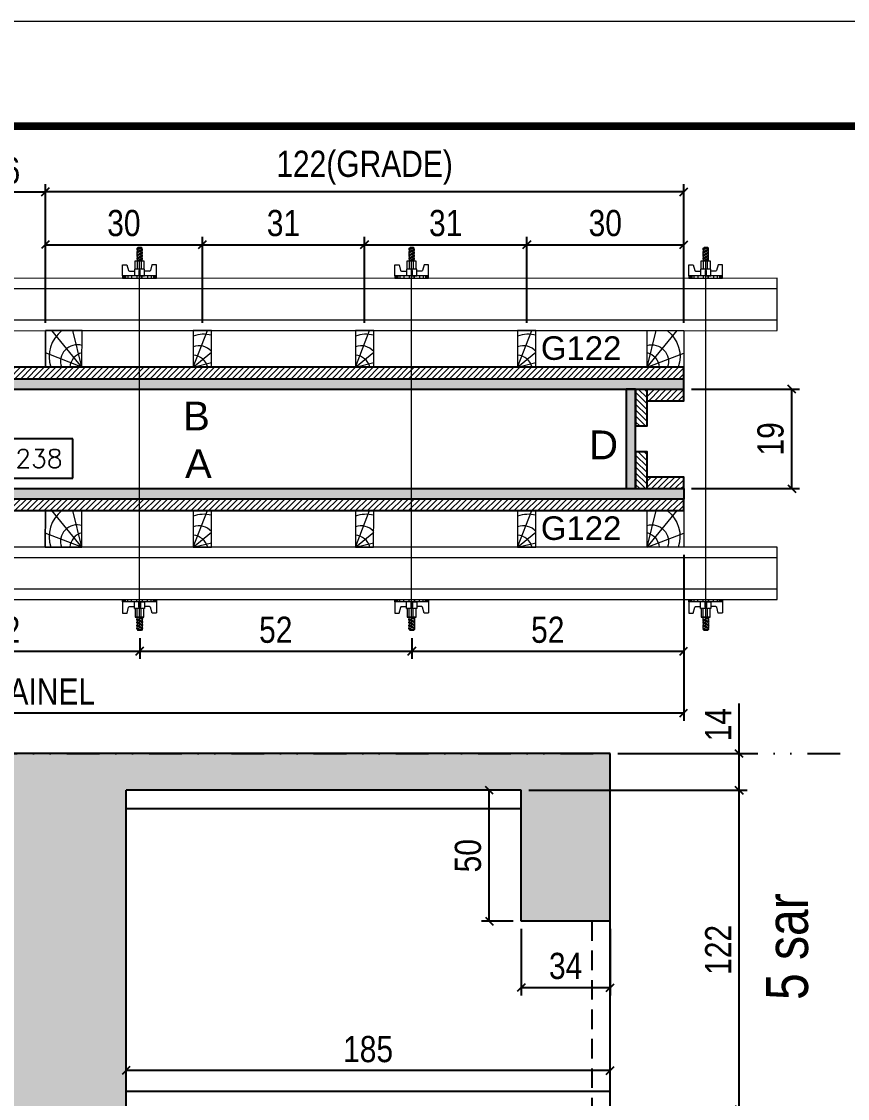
# Model space of a CAD drawing. Extents: x 14400 to 27878, y -21631 to 6985.
# Drawn here: x 18252.2 to 18567.9, y 4276.1 to 4687.6 of the extents above; entities that cross this region are included whole.
import ezdxf
from ezdxf.enums import TextEntityAlignment as Align

# ---------------------------------------------------------------- set-up
doc = ezdxf.new("R2010")
doc.units = 0
for name, pattern in [('DASHED', [0.75, 0.5, -0.25]), ('DIVIDE2', [0.625, 0.25, -0.125, 0, -0.125, 0, -0.125]), ('HIDDEN', [0.375, 0.25, -0.125])]:
    doc.linetypes.add(name, pattern=pattern)
for name, color, linetype in [('CHAPA', 1, 'Continuous'), ('COTA', 241, 'Continuous'), ('NOMENCLATURA', 7, 'Continuous'), ('Nível', 160, 'Continuous'), ('Painéis', 200, 'Continuous'), ('SARR_2.2x7', 40, 'Continuous'), ('SARRAFO', 251, 'Continuous'), ('Sarrafo de Pressão', 42, 'HIDDEN'), ('TEXTO_GERAL', 7, 'Continuous')]:
    doc.layers.add(name, color=color, linetype=linetype)
for name, color, linetype, lineweight in [('Folhas', 255, 'Continuous', 9), ('Hachura', 251, 'Continuous', 9), ('Madeira', 126, 'Continuous', 18), ('Perfil Metálico', 224, 'Continuous', 18), ('SARRAFO DE PRESSAO', 251, 'DASHED', 9)]:
    doc.layers.add(name, color=color, linetype=linetype, lineweight=lineweight)
doc.styles.add('ARIAL', font='arial.ttf')
doc.styles.add('ARIAL_NARROW', font='ARIALN.TTF', dxfattribs={"height": 0.2})
doc.styles.add('COTA TECNICA', font='techl___.ttf', dxfattribs={"height": 10})
doc.styles.add('COTA TECNICA 2X', font='techl___.ttf', dxfattribs={"height": 10})
doc.styles.add('ROMANS', font='romans.shx')
doc.styles.add('SANSSERIF', font='sas_____.pfb')
doc.dimstyles.new('PAINEL', dxfattribs={"dimtxt": 10, "dimasz": 3, "dimexe": 3, "dimexo": 3, "dimgap": 3, "dimtad": 1, "dimdec": 1, "dimzin": 12, "dimdsep": 46, "dimtxsty": 'COTA TECNICA', "dimblk1": 'OBLIQUE', "dimblk2": 'OBLIQUE', "dimsah": 1, "dimcen": 0.9, "dimclrd": 4, "dimclre": 4, "dimclrt": 240, "dimadec": 1, "dimazin": 3, "dimtfac": 1, "dimtdec": 1, "dimtmove": 0, "dimatfit": 3, "dimfxl": 1, "dimtolj": 1, "dimtzin": 12, "dimarcsym": 0})
doc.dimstyles.new('SECAO PILAR', dxfattribs={"dimtxt": 10, "dimasz": 3, "dimexe": 3, "dimexo": 3, "dimgap": 3, "dimtad": 1, "dimdec": 1, "dimlfac": 0.5, "dimzin": 12, "dimdsep": 46, "dimtxsty": 'COTA TECNICA 2X', "dimblk1": 'OBLIQUE', "dimblk2": 'OBLIQUE', "dimsah": 1, "dimcen": 0.9, "dimclrd": 256, "dimclre": 256, "dimclrt": 256, "dimadec": 1, "dimazin": 3, "dimtfac": 1, "dimtdec": 1, "dimtmove": 0, "dimatfit": 3, "dimfxl": 1, "dimtolj": 1, "dimtzin": 12, "dimarcsym": 0})
doc.dimstyles.new('SECÇÃO 2', dxfattribs={"dimtxt": 7, "dimasz": 6, "dimexe": 0.18, "dimexo": 2, "dimgap": -4, "dimtad": 3, "dimdec": 1, "dimlfac": 0.5, "dimzin": 12, "dimdsep": 46, "dimtxsty": 'ROMANS', "dimblk": 'ARCHTICK', "dimcen": 0.09, "dimse1": 1, "dimse2": 1, "dimsd1": 1, "dimsd2": 1, "dimclrd": 180, "dimclre": 5, "dimclrt": 1, "dimadec": 0, "dimazin": 3, "dimtfac": 1, "dimtdec": 1, "dimtofl": 0, "dimtmove": 0, "dimatfit": 3, "dimldrblk": 'ARCHTICK', "dimfxl": 1, "dimtolj": 1, "dimtzin": 0, "dimarcsym": 0})

# ---------------------------------------------------------------- blocks, each defined once
blk = doc.blocks.new('9999999999')
at = {"layer": 'Folhas'}
blk.add_lwpolyline([(98138.98, 34190.21), (99623.98, 34190.21), (99623.98, 35240.21), (98138.98, 35240.21)], close=True, dxfattribs=at)
at = {"layer": 'Folhas', "color": 30, "const_width": 3}
blk.add_lwpolyline([(98213.98, 34230.21), (99583.98, 34230.21), (99583.98, 35200.21), (98213.98, 35200.21)], close=True, dxfattribs=at)
blk = doc.blocks.new('*D744')
at = {"layer": 'COTA', "color": 180, "lineweight": -2, "transparency": 16777216}
for p, q in [((18271.88, 4528.11), (18245.88, 4528.11)), ((18245.88, 4528.11), (18245.88, 4513.11)), ((18271.88, 4513.11), (18271.88, 4528.11)), ((18245.88, 4513.11), (18271.88, 4513.11))]:
    blk.add_line(p, q, dxfattribs=at)
at = {"layer": 'Defpoints', "color": 0, "transparency": 16777216}
for p in [(18007.32, 4509.11), (18483.32, 4509.11), (18483.32, 4509.11)]:
    blk.add_point(p, dxfattribs=at)
at = {"layer": 'COTA', "color": 1, "transparency": 16777216, "insert": (18258.88, 4520.61), "char_height": 7, "attachment_point": 5, "style": 'ROMANS'}
blk.add_mtext('\\A1;238', dxfattribs=at)
blk = doc.blocks.new('_ArchTick')
at = {"color": 0, "linetype": 'ByBlock', "const_width": 0.15}
blk.add_lwpolyline([(-0.5, -0.5), (0.5, 0.5)], dxfattribs=at)
blk = doc.blocks.new('_Oblique')
at = {"color": 0, "linetype": 'ByBlock', "lineweight": -2}
blk.add_line((-0.5, -0.5), (0.5, 0.5), dxfattribs=at)
blk = doc.blocks.new('*D745')
at = {"layer": 'COTA', "lineweight": -2, "transparency": 16777216}
for p, q in [((17985.32, 4483.72), (17985.32, 4420.41)), ((18505.32, 4483.76), (18505.32, 4420.41)), ((17985.32, 4423.41), (18505.32, 4423.41))]:
    blk.add_line(p, q, dxfattribs=at)
at = {"layer": 'Defpoints', "color": 0, "transparency": 16777216}
for p in [(17985.32, 4486.72), (18505.32, 4486.76), (18505.32, 4423.41)]:
    blk.add_point(p, dxfattribs=at)
at = {"layer": 'COTA', "lineweight": -2, "transparency": 16777216, "xscale": 3, "yscale": 3, "zscale": 3, "rotation": 180}
blk.add_blockref('_Oblique', (17985.32, 4423.41), dxfattribs=at)
at = {"layer": 'COTA', "lineweight": -2, "transparency": 16777216, "xscale": 3, "yscale": 3, "zscale": 3}
blk.add_blockref('_Oblique', (18505.32, 4423.41), dxfattribs=at)
at = {"layer": 'COTA', "transparency": 16777216, "insert": (18245.32, 4431.52), "char_height": 10, "attachment_point": 5, "style": 'COTA TECNICA 2X'}
blk.add_mtext('\\A1;260 - PAINEL', dxfattribs=at)
blk = doc.blocks.new('C')
at = {"layer": 'Hachura', "color": 0}
for p, q in [((0, 3.22), (0, -3.22)), ((0.45, 3.22), (0, 3.22)), ((0.46, 3.16), (0, 3.16)), ((0.46, 3.05), (0, 3.05)), ((0.46, 2.88), (0, 2.88)), ((0, 2.75), (0, -1.16)), ((0.46, 2.65), (0, 2.65)), ((0.46, 2.23), (0, 2.23)), ((0.45, -3.23), (0.45, 3.22)), ((0.45, 3.22), (2.58, 3.22)), ((2.58, 2.39), (1.47, 2.09)), ((2.58, 3.22), (2.58, 2.39)), ((0.46, 1.51), (0, 1.51)), ((0.39, 0.49), (0.17, 0.49)), ((1.74, 0.97), (0.45, 0.97)), ((1.45, 0.1), (0.45, 0.1)), ((1.35, 1.94), (1.35, 0.96)), ((1.74, -0.97), (1.74, 0.97)), ((1.74, 0.97), (1.74, 0.84)), ((1.74, 0.97), (1.74, 0.84)), ((1.74, 0.84), (3.35, 0.84)), ((3.35, 0.45), (1.74, 0.45)), ((3.32, 0.84), (3.32, -0.84)), ((3.35, 0.84), (3.35, -0.84)), ((3.68, 0.45), (3.35, 0.45)), ((3.84, -0.52), (3.35, 0.45)), ((3.35, 0.06), (3.67, -0.57)), ((3.68, 0.45), (4.16, -0.52)), ((3.72, 0.5), (4.25, -0.57)), ((4.37, -0.55), (3.83, 0.53)), ((4.15, 0.45), (3.93, 0.45)), ((4.42, -0.52), (3.93, 0.45)), ((4.15, 0.45), (4.26, 0.45)), ((4.26, 0.45), (4.74, -0.52)), ((4.3, 0.5), (4.83, -0.57)), ((4.95, -0.55), (4.41, 0.53)), ((4.51, 0.45), (4.84, 0.45)), ((5, -0.52), (4.51, 0.45)), ((4.84, 0.45), (5.32, -0.52)), ((4.88, 0.5), (5.41, -0.57)), ((5.53, -0.55), (4.99, 0.53)), ((5.58, -0.52), (5.09, 0.45)), ((5.42, 0.45), (5.09, 0.45)), ((5.58, -0.52), (5.09, 0.45)), ((5.42, 0.45), (5.74, -0.19)), ((5.46, 0.5), (5.74, -0.07)), ((5.74, 0.19), (5.57, 0.53)), ((5.74, 0.32), (5.68, 0.45)), ((5.68, 0.45), (5.74, 0.45)), ((5.74, 0.45), (5.9, 0.29)), ((5.74, 0.45), (5.74, -0.52)), ((5.9, -0.36), (5.9, 0.29)), ((0.45, 0), (0, 0)), ((0.46, -1.52), (0, -1.52)), ((0.08, -0.48), (0.29, -0.48)), ((0.29, -0.48), (0.4, -0.48)), ((0.45, 0), (0.45, -0.97)), ((0.45, -0.16), (1.45, -0.16)), ((0.45, -0.65), (0.45, -0.32)), ((0.45, -3.23), (0.45, -0.65)), ((0.45, -0.97), (1.74, -0.97)), ((1.35, -1.94), (1.35, -0.97)), ((3.35, -0.32), (1.74, -0.32)), ((3.35, -0.84), (1.74, -0.84)), ((3.35, -0.07), (3.58, -0.52)), ((3.35, -0.52), (3.58, -0.52)), ((3.84, -0.52), (4.16, -0.52)), ((4.42, -0.52), (4.74, -0.52)), ((4.63, -0.52), (4.74, -0.52)), ((5, -0.52), (5.32, -0.52)), ((5.58, -0.52), (5.74, -0.52)), ((5.74, -0.52), (5.9, -0.36)), ((5.74, -0.52), (5.74, -0.52)), ((0.46, -2.23), (0, -2.23)), ((0.46, -2.65), (0, -2.65)), ((0.46, -2.88), (0, -2.88)), ((0.46, -3.05), (0, -3.05)), ((0.46, -3.16), (0, -3.16)), ((0, -3.22), (2.57, -3.22)), ((2.58, -2.39), (1.47, -2.1)), ((2.58, -3.23), (2.58, -2.39))]:
    blk.add_line(p, q, dxfattribs=at)
for centre, radius, start, end in [((1.52, 1.94), 0.161, 104.7436, 180), ((1.44, -0.03), 0.129, 272.695, 87.305), ((3.81, 0.39), 0.143, 25.5688, 154.4312), ((4.39, 0.39), 0.143, 25.5688, 154.4312), ((4.97, 0.39), 0.143, 25.5688, 154.4312), ((5.55, 0.39), 0.143, 25.5688, 154.4312), ((0.17, -0.37), 0.174, 221.744, 317.8592), ((1.52, -1.94), 0.161, 180, 255.2564), ((3.71, -0.4), 0.174, 222.1408, 318.256), ((4.29, -0.4), 0.174, 222.1408, 318.256), ((4.87, -0.4), 0.174, 222.1408, 318.256), ((5.45, -0.4), 0.174, 222.1408, 318.256), ((5.61, -0.4), 0.174, 317.8592, 318.256)]:
    blk.add_arc(centre, radius, start, end, dxfattribs=at)
blk = doc.blocks.new('*D758')
at = {"layer": 'COTA', "lineweight": -2, "transparency": 16777216}
for p, q in [((18297.39, 4451.94), (18297.39, 4444.02)), ((18401.39, 4451.94), (18401.39, 4444.02)), ((18297.39, 4447.02), (18401.39, 4447.02))]:
    blk.add_line(p, q, dxfattribs=at)
at = {"layer": 'Defpoints', "color": 0, "transparency": 16777216}
for p in [(18297.39, 4454.94), (18401.39, 4454.94), (18401.39, 4447.02)]:
    blk.add_point(p, dxfattribs=at)
at = {"layer": 'COTA', "lineweight": -2, "transparency": 16777216, "xscale": 3, "yscale": 3, "zscale": 3, "rotation": 180}
blk.add_blockref('_Oblique', (18297.39, 4447.02), dxfattribs=at)
at = {"layer": 'COTA', "lineweight": -2, "transparency": 16777216, "xscale": 3, "yscale": 3, "zscale": 3}
blk.add_blockref('_Oblique', (18401.39, 4447.02), dxfattribs=at)
at = {"layer": 'COTA', "transparency": 16777216, "insert": (18349.39, 4455.13), "char_height": 10, "attachment_point": 5, "style": 'COTA TECNICA 2X'}
blk.add_mtext('\\A1;52', dxfattribs=at)
blk = doc.blocks.new('*D747')
at = {"layer": 'COTA', "lineweight": -2, "transparency": 16777216}
for p, q in [((18508.32, 4547.11), (18549.62, 4547.11)), ((18546.62, 4509.11), (18546.62, 4547.11)), ((18508.32, 4509.11), (18549.62, 4509.11))]:
    blk.add_line(p, q, dxfattribs=at)
at = {"layer": 'Defpoints', "color": 0, "transparency": 16777216}
for p in [(18505.32, 4547.11), (18546.62, 4547.11), (18505.32, 4509.11)]:
    blk.add_point(p, dxfattribs=at)
at = {"layer": 'COTA', "lineweight": -2, "transparency": 16777216, "xscale": 3, "yscale": 3, "zscale": 3}
for p, rotation in [((18546.62, 4547.11), 90), ((18546.62, 4509.11), 270)]:
    blk.add_blockref('_Oblique', p, dxfattribs=dict(at, rotation=rotation))
at = {"layer": 'COTA', "transparency": 16777216, "insert": (18538.53, 4528.11), "char_height": 10, "attachment_point": 5, "rotation": 90, "style": 'COTA TECNICA 2X'}
blk.add_mtext('\\A1;19', dxfattribs=at)
blk = doc.blocks.new('PONTALETE')
at = {"layer": 'Madeira'}
for q in [(2.71, 7), (7, 5.76), (7, 1.74)]:
    blk.add_line((0, 0), q, dxfattribs=at)
blk.add_lwpolyline([(0, 0), (7, 0), (7, 7), (0, 7)], close=True, dxfattribs=at)
for centre, radius, start, end in [((2.04, 0.06), 6.23, 37.2818, 109.0913), ((1.09, 0.9), 3.19, 343.603, 109.9847), ((-0.21, -0.78), 3.09, 14.6322, 86.0383)]:
    blk.add_arc(centre, radius, start, end, dxfattribs=at)
blk = doc.blocks.new('MEIO PONTALETE')
at = {"layer": 'Madeira'}
for q in [(2.71, 7), (3.5, 2.88), (3.5, 0.87)]:
    blk.add_line((0, 0), q, dxfattribs=at)
blk.add_lwpolyline([(0, 0), (3.5, 0), (3.5, 7), (0, 7)], close=True, dxfattribs=at)
for centre, radius, start, end in [((2.04, 0.06), 6.23, 76.4499, 109.0913), ((1.09, 0.9), 3.19, 40.9063, 109.9847), ((-0.21, -0.78), 3.09, 14.6322, 86.0383)]:
    blk.add_arc(centre, radius, start, end, dxfattribs=at)
blk = doc.blocks.new('*D739')
at = {"layer": 'COTA', "lineweight": -2, "transparency": 16777216}
for p, q in [((18261.34, 4572.52), (18261.34, 4605.31)), ((18321.34, 4572.51), (18321.34, 4605.31)), ((18261.34, 4602.31), (18321.34, 4602.31))]:
    blk.add_line(p, q, dxfattribs=at)
at = {"layer": 'Defpoints', "color": 0, "transparency": 16777216}
for p in [(18321.34, 4602.31), (18261.34, 4569.52), (18321.34, 4569.51)]:
    blk.add_point(p, dxfattribs=at)
at = {"layer": 'COTA', "lineweight": -2, "transparency": 16777216, "xscale": 3, "yscale": 3, "zscale": 3, "rotation": 180}
blk.add_blockref('_Oblique', (18261.34, 4602.31), dxfattribs=at)
at = {"layer": 'COTA', "lineweight": -2, "transparency": 16777216, "xscale": 3, "yscale": 3, "zscale": 3}
blk.add_blockref('_Oblique', (18321.34, 4602.31), dxfattribs=at)
at = {"layer": 'COTA', "transparency": 16777216, "insert": (18291.34, 4610.52), "char_height": 10, "attachment_point": 5, "style": 'COTA TECNICA 2X'}
blk.add_mtext('\\A1;30', dxfattribs=at)
blk = doc.blocks.new('*D740')
at = {"layer": 'COTA', "lineweight": -2, "transparency": 16777216}
for p, q in [((18261.34, 4572.52), (18261.34, 4625.5)), ((18505.34, 4572.49), (18505.34, 4625.5)), ((18505.34, 4622.5), (18261.34, 4622.5))]:
    blk.add_line(p, q, dxfattribs=at)
at = {"layer": 'Defpoints', "color": 0, "transparency": 16777216}
for p in [(18261.34, 4622.5), (18261.34, 4569.52), (18505.34, 4569.49)]:
    blk.add_point(p, dxfattribs=at)
at = {"layer": 'COTA', "lineweight": -2, "transparency": 16777216, "xscale": 3, "yscale": 3, "zscale": 3, "rotation": 180}
blk.add_blockref('_Oblique', (18261.34, 4622.5), dxfattribs=at)
at = {"layer": 'COTA', "lineweight": -2, "transparency": 16777216, "xscale": 3, "yscale": 3, "zscale": 3}
blk.add_blockref('_Oblique', (18505.34, 4622.5), dxfattribs=at)
at = {"layer": 'COTA', "transparency": 16777216, "insert": (18383.34, 4631.72), "char_height": 10, "attachment_point": 5, "style": 'COTA TECNICA 2X'}
blk.add_mtext('\\A1;122(GRADE)', dxfattribs=at)
blk = doc.blocks.new('*D749')
at = {"layer": 'COTA', "lineweight": -2, "transparency": 16777216}
for p, q in [((18321.34, 4572.51), (18321.34, 4605.31)), ((18383.34, 4572.51), (18383.34, 4605.31)), ((18321.34, 4602.31), (18383.34, 4602.31))]:
    blk.add_line(p, q, dxfattribs=at)
at = {"layer": 'Defpoints', "color": 0, "transparency": 16777216}
for p in [(18383.34, 4602.31), (18321.34, 4569.51), (18383.34, 4569.51)]:
    blk.add_point(p, dxfattribs=at)
at = {"layer": 'COTA', "lineweight": -2, "transparency": 16777216, "xscale": 3, "yscale": 3, "zscale": 3, "rotation": 180}
blk.add_blockref('_Oblique', (18321.34, 4602.31), dxfattribs=at)
at = {"layer": 'COTA', "lineweight": -2, "transparency": 16777216, "xscale": 3, "yscale": 3, "zscale": 3}
blk.add_blockref('_Oblique', (18383.34, 4602.31), dxfattribs=at)
at = {"layer": 'COTA', "transparency": 16777216, "insert": (18352.34, 4610.52), "char_height": 10, "attachment_point": 5, "style": 'COTA TECNICA 2X'}
blk.add_mtext('\\A1;31', dxfattribs=at)
blk = doc.blocks.new('*D750')
at = {"layer": 'COTA', "lineweight": -2, "transparency": 16777216}
for p, q in [((18383.34, 4572.51), (18383.34, 4605.31)), ((18445.34, 4572.51), (18445.34, 4605.31)), ((18383.34, 4602.31), (18445.34, 4602.31))]:
    blk.add_line(p, q, dxfattribs=at)
at = {"layer": 'Defpoints', "color": 0, "transparency": 16777216}
for p in [(18445.34, 4602.31), (18383.34, 4569.51), (18445.34, 4569.51)]:
    blk.add_point(p, dxfattribs=at)
at = {"layer": 'COTA', "lineweight": -2, "transparency": 16777216, "xscale": 3, "yscale": 3, "zscale": 3, "rotation": 180}
blk.add_blockref('_Oblique', (18383.34, 4602.31), dxfattribs=at)
at = {"layer": 'COTA', "lineweight": -2, "transparency": 16777216, "xscale": 3, "yscale": 3, "zscale": 3}
blk.add_blockref('_Oblique', (18445.34, 4602.31), dxfattribs=at)
at = {"layer": 'COTA', "transparency": 16777216, "insert": (18414.34, 4610.52), "char_height": 10, "attachment_point": 5, "style": 'COTA TECNICA 2X'}
blk.add_mtext('\\A1;31', dxfattribs=at)
blk = doc.blocks.new('*D751')
at = {"layer": 'COTA', "lineweight": -2, "transparency": 16777216}
for p, q in [((18445.34, 4572.51), (18445.34, 4605.31)), ((18505.34, 4572.51), (18505.34, 4605.31)), ((18445.34, 4602.31), (18505.34, 4602.31))]:
    blk.add_line(p, q, dxfattribs=at)
at = {"layer": 'Defpoints', "color": 0, "transparency": 16777216}
for p in [(18505.34, 4602.31), (18445.34, 4569.51), (18505.34, 4569.51)]:
    blk.add_point(p, dxfattribs=at)
at = {"layer": 'COTA', "lineweight": -2, "transparency": 16777216, "xscale": 3, "yscale": 3, "zscale": 3, "rotation": 180}
blk.add_blockref('_Oblique', (18445.34, 4602.31), dxfattribs=at)
at = {"layer": 'COTA', "lineweight": -2, "transparency": 16777216, "xscale": 3, "yscale": 3, "zscale": 3}
blk.add_blockref('_Oblique', (18505.34, 4602.31), dxfattribs=at)
at = {"layer": 'COTA', "transparency": 16777216, "insert": (18475.34, 4610.52), "char_height": 10, "attachment_point": 5, "style": 'COTA TECNICA 2X'}
blk.add_mtext('\\A1;30', dxfattribs=at)
blk = doc.blocks.new('*D755')
at = {"layer": 'COTA', "lineweight": -2, "transparency": 16777216}
for p, q in [((18229.33, 4572.47), (18229.33, 4625.5)), ((18261.34, 4572.52), (18261.34, 4625.5)), ((18229.33, 4622.5), (18261.34, 4622.5))]:
    blk.add_line(p, q, dxfattribs=at)
at = {"layer": 'Defpoints', "color": 0, "transparency": 16777216}
for p in [(18261.34, 4622.5), (18229.33, 4569.47), (18261.34, 4569.52)]:
    blk.add_point(p, dxfattribs=at)
at = {"layer": 'COTA', "lineweight": -2, "transparency": 16777216, "xscale": 3, "yscale": 3, "zscale": 3, "rotation": 180}
blk.add_blockref('_Oblique', (18229.33, 4622.5), dxfattribs=at)
at = {"layer": 'COTA', "lineweight": -2, "transparency": 16777216, "xscale": 3, "yscale": 3, "zscale": 3}
blk.add_blockref('_Oblique', (18261.34, 4622.5), dxfattribs=at)
at = {"layer": 'COTA', "transparency": 16777216, "insert": (18245.34, 4630.6), "char_height": 10, "attachment_point": 5, "style": 'COTA TECNICA 2X'}
blk.add_mtext('\\A1;16', dxfattribs=at)
blk = doc.blocks.new('*D756')
at = {"layer": 'COTA', "lineweight": -2, "transparency": 16777216}
for p, q in [((18505.31, 4483.72), (18505.31, 4444.02)), ((18401.39, 4451.94), (18401.39, 4444.02)), ((18401.39, 4447.02), (18505.31, 4447.02))]:
    blk.add_line(p, q, dxfattribs=at)
at = {"layer": 'Defpoints', "color": 0, "transparency": 16777216}
for p in [(18505.31, 4486.72), (18401.39, 4454.94), (18505.31, 4447.02)]:
    blk.add_point(p, dxfattribs=at)
at = {"layer": 'COTA', "lineweight": -2, "transparency": 16777216, "xscale": 3, "yscale": 3, "zscale": 3, "rotation": 180}
blk.add_blockref('_Oblique', (18401.39, 4447.02), dxfattribs=at)
at = {"layer": 'COTA', "lineweight": -2, "transparency": 16777216, "xscale": 3, "yscale": 3, "zscale": 3}
blk.add_blockref('_Oblique', (18505.31, 4447.02), dxfattribs=at)
at = {"layer": 'COTA', "transparency": 16777216, "insert": (18453.35, 4455.13), "char_height": 10, "attachment_point": 5, "style": 'COTA TECNICA 2X'}
blk.add_mtext('\\A1;52', dxfattribs=at)
blk = doc.blocks.new('*D757')
at = {"layer": 'COTA', "lineweight": -2, "transparency": 16777216}
for p, q in [((18193.39, 4451.94), (18193.39, 4444.02)), ((18297.39, 4451.94), (18297.39, 4444.02)), ((18193.39, 4447.02), (18297.39, 4447.02))]:
    blk.add_line(p, q, dxfattribs=at)
at = {"layer": 'Defpoints', "color": 0, "transparency": 16777216}
for p in [(18193.39, 4454.94), (18297.39, 4454.94), (18297.39, 4447.02)]:
    blk.add_point(p, dxfattribs=at)
at = {"layer": 'COTA', "lineweight": -2, "transparency": 16777216, "xscale": 3, "yscale": 3, "zscale": 3, "rotation": 180}
blk.add_blockref('_Oblique', (18193.39, 4447.02), dxfattribs=at)
at = {"layer": 'COTA', "lineweight": -2, "transparency": 16777216, "xscale": 3, "yscale": 3, "zscale": 3}
blk.add_blockref('_Oblique', (18297.39, 4447.02), dxfattribs=at)
at = {"layer": 'COTA', "transparency": 16777216, "insert": (18245.39, 4455.13), "char_height": 10, "attachment_point": 5, "style": 'COTA TECNICA 2X'}
blk.add_mtext('\\A1;52', dxfattribs=at)
blk = doc.blocks.new('*D3868')
at = {"layer": 'COTA', "color": 4, "lineweight": -2, "transparency": 16777216}
for p, q in [((18446.18, 4393.86), (18529.54, 4393.86)), ((18526.54, 4271.86), (18526.54, 4393.86)), ((18480.18, 4271.86), (18529.54, 4271.86))]:
    blk.add_line(p, q, dxfattribs=at)
at = {"layer": 'Defpoints', "color": 0, "transparency": 16777216}
for p in [(18443.18, 4393.86), (18526.54, 4393.86), (18477.18, 4271.86)]:
    blk.add_point(p, dxfattribs=at)
at = {"layer": 'COTA', "color": 4, "lineweight": -2, "transparency": 16777216, "xscale": 3, "yscale": 3, "zscale": 3}
for p, rotation in [((18526.54, 4393.86), 90), ((18526.54, 4271.86), 270)]:
    blk.add_blockref('_Oblique', p, dxfattribs=dict(at, rotation=rotation))
at = {"layer": 'COTA', "color": 240, "transparency": 16777216, "insert": (18518.49, 4332.86), "char_height": 10, "attachment_point": 5, "rotation": 90, "style": 'COTA TECNICA'}
blk.add_mtext('\\A1;122', dxfattribs=at)
blk = doc.blocks.new('*D3869')
at = {"layer": 'COTA', "color": 4, "lineweight": -2, "transparency": 16777216}
for p, q in [((18526.54, 4407.86), (18526.54, 4426.98)), ((18480.18, 4407.86), (18529.54, 4407.86)), ((18526.54, 4393.86), (18526.54, 4407.86)), ((18446.18, 4393.86), (18529.54, 4393.86))]:
    blk.add_line(p, q, dxfattribs=at)
at = {"layer": 'Defpoints', "color": 0, "transparency": 16777216}
for p in [(18477.18, 4407.86), (18526.54, 4407.86), (18443.18, 4393.86)]:
    blk.add_point(p, dxfattribs=at)
at = {"layer": 'COTA', "color": 4, "lineweight": -2, "transparency": 16777216, "xscale": 3, "yscale": 3, "zscale": 3}
for p, rotation in [((18526.54, 4407.86), 90), ((18526.54, 4393.86), 270)]:
    blk.add_blockref('_Oblique', p, dxfattribs=dict(at, rotation=rotation))
at = {"layer": 'COTA', "color": 240, "transparency": 16777216, "insert": (18518.47, 4418.92), "char_height": 10, "attachment_point": 5, "rotation": 90, "style": 'COTA TECNICA'}
blk.add_mtext('\\A1;14', dxfattribs=at)
blk = doc.blocks.new('*D3870')
at = {"layer": 'COTA', "color": 4, "lineweight": -2, "transparency": 16777216}
for p, q in [((18440.18, 4393.86), (18428.01, 4393.86)), ((18431.01, 4343.86), (18431.01, 4393.86)), ((18440.18, 4343.86), (18428.01, 4343.86))]:
    blk.add_line(p, q, dxfattribs=at)
at = {"layer": 'Defpoints', "color": 0, "transparency": 16777216}
for p in [(18431.01, 4393.86), (18443.18, 4393.86), (18443.18, 4343.86)]:
    blk.add_point(p, dxfattribs=at)
at = {"layer": 'COTA', "color": 4, "lineweight": -2, "transparency": 16777216, "xscale": 3, "yscale": 3, "zscale": 3}
for p, rotation in [((18431.01, 4393.86), 90), ((18431.01, 4343.86), 270)]:
    blk.add_blockref('_Oblique', p, dxfattribs=dict(at, rotation=rotation))
at = {"layer": 'COTA', "color": 240, "transparency": 16777216, "insert": (18422.9, 4368.86), "char_height": 10, "attachment_point": 5, "rotation": 90, "style": 'COTA TECNICA'}
blk.add_mtext('\\A1;50', dxfattribs=at)
blk = doc.blocks.new('*D3871')
at = {"layer": 'COTA', "color": 4, "lineweight": -2, "transparency": 16777216}
for p, q in [((18443.18, 4340.86), (18443.18, 4315.47)), ((18477.18, 4340.86), (18477.18, 4315.47)), ((18443.18, 4318.47), (18477.18, 4318.47))]:
    blk.add_line(p, q, dxfattribs=at)
at = {"layer": 'Defpoints', "color": 0, "transparency": 16777216}
for p in [(18443.18, 4343.86), (18477.18, 4343.86), (18477.18, 4318.47)]:
    blk.add_point(p, dxfattribs=at)
at = {"layer": 'COTA', "color": 4, "lineweight": -2, "transparency": 16777216, "xscale": 3, "yscale": 3, "zscale": 3, "rotation": 180}
blk.add_blockref('_Oblique', (18443.18, 4318.47), dxfattribs=at)
at = {"layer": 'COTA', "color": 4, "lineweight": -2, "transparency": 16777216, "xscale": 3, "yscale": 3, "zscale": 3}
blk.add_blockref('_Oblique', (18477.18, 4318.47), dxfattribs=at)
at = {"layer": 'COTA', "color": 240, "transparency": 16777216, "insert": (18460.18, 4326.69), "char_height": 10, "attachment_point": 5, "style": 'COTA TECNICA'}
blk.add_mtext('\\A1;34', dxfattribs=at)
blk = doc.blocks.new('*D3872')
at = {"layer": 'COTA', "color": 4, "lineweight": -2, "transparency": 16777216}
for p, q in [((18292.18, 4281.86), (18292.18, 4289.77)), ((18477.18, 4281.86), (18477.18, 4289.77)), ((18477.18, 4286.77), (18292.18, 4286.77))]:
    blk.add_line(p, q, dxfattribs=at)
at = {"layer": 'Defpoints', "color": 0, "transparency": 16777216}
for p in [(18292.18, 4286.77), (18292.18, 4278.86), (18477.18, 4278.86)]:
    blk.add_point(p, dxfattribs=at)
at = {"layer": 'COTA', "color": 4, "lineweight": -2, "transparency": 16777216, "xscale": 3, "yscale": 3, "zscale": 3, "rotation": 180}
blk.add_blockref('_Oblique', (18292.18, 4286.77), dxfattribs=at)
at = {"layer": 'COTA', "color": 4, "lineweight": -2, "transparency": 16777216, "xscale": 3, "yscale": 3, "zscale": 3}
blk.add_blockref('_Oblique', (18477.18, 4286.77), dxfattribs=at)
at = {"layer": 'COTA', "color": 240, "transparency": 16777216, "insert": (18384.68, 4294.91), "char_height": 10, "attachment_point": 5, "style": 'COTA TECNICA'}
blk.add_mtext('\\A1;185', dxfattribs=at)

msp = doc.modelspace()

# ---------------------------------------------------------------- hatches: boundary and pattern name
at = {"layer": 'COTA'}
h = msp.add_hatch(dxfattribs=at)
h.set_pattern_fill('AR-CONC', color=256, scale=0.03)
h.paths.add_polyline_path([(18292.18, 4393.86), (18443.18, 4393.86), (18443.18, 4343.86), (18477.18, 4343.86), (18477.18, 4407.86), (18217.18, 4407.86), (18217.18, 4240.86), (18292.18, 4240.86)])
at = {"layer": 'Hachura'}
h = msp.add_hatch(dxfattribs=at)
h.set_pattern_fill('ANSI31', color=256, scale=0.5, angle=180, style=0)
h.set_pattern_definition([(225, (8889.3689, -18373.9022), (1.12253202, -1.12253202), [])])
h.paths.add_polyline_path([(18505.32, 4555.51), (18505.32, 4551.11), (17985.32, 4551.11), (17985.32, 4555.51)])
h = msp.add_hatch(color=256, dxfattribs=at)
h.dxf.hatch_style = 1
h.paths.add_polyline_path([(18505.32, 4547.09), (18505.32, 4551.09), (17985.32, 4551.11), (17985.32, 4547.11)])
h = msp.add_hatch(color=256, dxfattribs=at)
h.dxf.hatch_style = 1
h.paths.add_polyline_path([(18483.32, 4509.11), (18486.92, 4509.11), (18486.92, 4547.11), (18483.32, 4547.11)])
h = msp.add_hatch(dxfattribs=at)
h.set_pattern_fill('ANSI31', color=256, scale=0.5, angle=270, style=0)
h.set_pattern_definition([(315, (41382.7289, -4955.846), (1.12253202, 1.12253202), [])])
h.paths.add_polyline_path([(18491.32, 4533.11), (18486.92, 4533.11), (18486.92, 4547.11), (18491.32, 4547.11)])
h = msp.add_hatch(dxfattribs=at)
h.set_pattern_fill('ANSI31', color=256, scale=0.5, angle=180, style=0)
h.set_pattern_definition([(225, (9367.3689, -18382.3022), (1.12253202, -1.12253202), [])])
h.paths.add_polyline_path([(18505.32, 4547.11), (18505.32, 4542.71), (18491.32, 4542.71), (18491.32, 4547.11)])
h = msp.add_hatch(dxfattribs=at)
h.set_pattern_fill('ANSI31', color=256, scale=0.5, angle=270, style=0)
h.set_pattern_definition([(315, (41382.7289, -4979.846), (1.12253202, 1.12253202), [])])
h.paths.add_polyline_path([(18491.32, 4509.11), (18486.92, 4509.11), (18486.92, 4523.11), (18491.32, 4523.11)])
h = msp.add_hatch(dxfattribs=at)
h.set_pattern_fill('ANSI31', color=256, scale=0.5, angle=180, style=0)
h.set_pattern_definition([(225, (9002.3689, -18382.3022), (1.12253202, -1.12253202), [])])
h.paths.add_polyline_path([(18491.32, 4509.11), (18491.32, 4513.51), (18505.32, 4513.51), (18505.32, 4509.11)])
h = msp.add_hatch(color=256, dxfattribs=at)
h.dxf.hatch_style = 1
h.paths.add_polyline_path([(18505.32, 4509.11), (18505.32, 4505.11), (17985.32, 4505.11), (17985.32, 4509.11)])
h = msp.add_hatch(dxfattribs=at)
h.set_pattern_fill('ANSI31', color=256, scale=0.5, angle=180, style=0)
h.set_pattern_definition([(225, (8889.3689, -18424.3022), (1.12253202, -1.12253202), [])])
h.paths.add_polyline_path([(18505.32, 4505.11), (18505.32, 4500.71), (17985.32, 4500.71), (17985.32, 4505.11)])

# ---------------------------------------------------------------- linework, layer by layer
at = {"layer": 'CHAPA'}
msp.add_lwpolyline([(17985.32, 4551.11), (17985.32, 4547.11), (18505.32, 4547.11), (18505.32, 4551.11)], dxfattribs=at)
for points in [[(18483.32, 4509.11), (18486.92, 4509.11), (18486.92, 4547.11), (18483.32, 4547.11)], [(18505.32, 4509.11), (18505.32, 4505.11), (17985.32, 4505.11), (17985.32, 4509.11)]]:
    msp.add_lwpolyline(points, close=True, dxfattribs=at)
at = {"layer": 'COTA'}
for p, q in [((18477.18, 4407.86), (18217.18, 4407.86)), ((18477.18, 4343.86), (18477.18, 4407.86))]:
    msp.add_line(p, q, dxfattribs=at)
at = {"layer": 'Hachura'}
for p, q in [((18297.32, 4455.94), (18297.32, 4596.48)), ((18401.32, 4455.94), (18401.32, 4596.48)), ((18513.71, 4455.94), (18513.71, 4596.48))]:
    msp.add_line(p, q, dxfattribs=at)
at = {"layer": 'Madeira'}
for points in [[(18261.33, 4555.51), (18261.34, 4569.51), (18505.34, 4569.51), (18505.32, 4555.51)], [(18261.31, 4486.72), (18261.33, 4500.72), (18505.32, 4500.72), (18505.31, 4486.72)]]:
    msp.add_lwpolyline(points, close=True, dxfattribs=at)
at = {"layer": 'Nível', "color": 4, "linetype": 'DIVIDE2', "ltscale": 50}
msp.add_line((17671.97, 4407.86), (19041.97, 4407.86), dxfattribs=at)
at = {"layer": 'Painéis'}
for p, q in [((18292.18, 4240.86), (18292.18, 4393.86)), ((18443.18, 4393.86), (18292.18, 4393.86)), ((18443.18, 4343.86), (18443.18, 4393.86)), ((18477.18, 4343.86), (18443.18, 4343.86)), ((18477.18, 4271.86), (18477.18, 4343.86))]:
    msp.add_line(p, q, dxfattribs=at)
at = {"layer": 'Perfil Metálico'}
for p, q in [((18541.04, 4585.45), (17949.6, 4585.45)), ((18541.04, 4573.45), (17949.6, 4573.45)), ((18541.04, 4482.71), (17949.6, 4482.71)), ((18541.04, 4470.71), (17949.6, 4470.71))]:
    msp.add_line(p, q, dxfattribs=at)
for points in [[(18541.04, 4569.51), (18541.04, 4589.51), (17949.6, 4589.45), (17949.6, 4569.45)], [(17949.6, 4486.71), (17949.6, 4466.71), (18541.04, 4466.77), (18541.04, 4486.77)]]:
    msp.add_lwpolyline(points, close=True, dxfattribs=at)
at = {"layer": 'SARR_2.2x7'}
for p, q in [((18292.18, 4386.86), (18443.18, 4386.86)), ((18292.18, 4278.86), (18477.18, 4278.86))]:
    msp.add_line(p, q, dxfattribs=at)
at = {"layer": 'SARRAFO'}
for points in [[(17985.32, 4551.11), (18505.32, 4551.11), (18505.32, 4555.51), (17985.32, 4555.51)], [(18486.92, 4523.11), (18486.92, 4509.11), (18491.32, 4509.11), (18491.32, 4523.11)], [(17985.32, 4500.71), (18505.32, 4500.71), (18505.32, 4505.11), (17985.32, 4505.11)]]:
    msp.add_lwpolyline(points, close=True, dxfattribs=at)
for points in [[(18486.92, 4547.11), (18486.92, 4533.11), (18491.32, 4533.11), (18491.32, 4547.11)], [(18491.32, 4542.71), (18505.32, 4542.71), (18505.32, 4547.11)], [(18491.32, 4509.11), (18505.32, 4509.11), (18505.32, 4513.51), (18491.32, 4513.51)]]:
    msp.add_lwpolyline(points, dxfattribs=at)
at = {"layer": 'Sarrafo de Pressão', "ltscale": 30}
msp.add_line((18470.18, 4343.86), (18470.18, 4271.86), dxfattribs=at)

# ---------------------------------------------------------------- block references
at = {"layer": 'Hachura', "linetype": 'Continuous', "yscale": 2, "zscale": 2}
for p, xscale, rotation in [((18297.31, 4589.48), 2, 90.00000000000001), ((18401.31, 4589.48), 2, 90.00000000000001), ((18513.7, 4589.48), 2, 90.00000000000001), ((18297.32, 4466.74), -2, 90), ((18401.32, 4466.74), -2, 90), ((18513.71, 4466.74), -2, 90)]:
    msp.add_blockref('C', p, dxfattribs=dict(at, xscale=xscale, rotation=rotation))
at = {"layer": 'Madeira'}
for name, p, xscale, yscale, zscale, rotation in [('PONTALETE', (18275.33, 4555.5), 2, 2, 2, 89.93708930310329), ('MEIO PONTALETE', (18317.83, 4555.51), 1.999999997962732, 1.999999997962732, 1.999999997962732, 359.9370893031033), ('MEIO PONTALETE', (18379.83, 4555.51), 1.999999997962732, 1.999999997962732, 1.999999997962732, 359.9370893031033), ('MEIO PONTALETE', (18441.83, 4555.51), 1.999999997962732, 1.999999997962732, 1.999999997962732, 359.9370893031033), ('PONTALETE', (18491.32, 4555.52), -2, 2, 2, 269.9370893031033), ('PONTALETE', (18275.31, 4486.72), 2, 2, 2, 89.93708930310329), ('MEIO PONTALETE', (18317.81, 4486.72), 1.999999997962732, 1.999999997962732, 1.999999997962732, 359.9370893031033), ('MEIO PONTALETE', (18379.81, 4486.72), 1.999999997962732, 1.999999997962732, 1.999999997962732, 359.9370893031033), ('MEIO PONTALETE', (18441.81, 4486.72), 1.999999997962732, 1.999999997962732, 1.999999997962732, 359.9370893031033), ('PONTALETE', (18491.31, 4486.74), -2, 2, 2, 269.9370893031033)]:
    msp.add_blockref(name, p, dxfattribs=dict(at, xscale=xscale, yscale=yscale, zscale=zscale, rotation=rotation))
at = {"layer": 'SARRAFO DE PRESSAO', "color": 6, "linetype": 'ByBlock'}
msp.add_blockref('9999999999', (-80542.01, -30552.63), dxfattribs=at)

# ---------------------------------------------------------------- texts
at = {"layer": 'NOMENCLATURA', "style": 'ARIAL_NARROW'}
msp.add_text('5 sar', height=16, rotation=90, dxfattribs=at).set_placement((18552.82, 4313.74))
at = {"layer": 'TEXTO_GERAL', "color": 0, "linetype": 'Continuous', "style": 'SANSSERIF'}
for p in [(18450.72, 4562.81), (18450.71, 4494.02)]:
    msp.add_text('G122', height=9, dxfattribs=at).set_placement(p, align=Align.MIDDLE_LEFT)
at = {"layer": 'TEXTO_GERAL', "style": 'ARIAL'}
for s, p in [('B', (18319.08, 4536.86)), ('D', (18474.68, 4525.83)), ('A', (18319.83, 4518.63))]:
    msp.add_text(s, height=11, dxfattribs=at).set_placement(p, align=Align.MIDDLE_CENTER)

# ---------------------------------------------------------------- dimensions: what is measured, and where the dimension line sits
at = {"layer": 'COTA'}
for base, p1, p2, text, picture, middle in [((18261.34, 4622.5), (18505.34, 4569.49), (18261.34, 4569.52), '<>(GRADE)', '*D740', (18383.34, 4631.72)), ((18505.32, 4423.41), (17985.32, 4486.72), (18505.32, 4486.76), '<> - PAINEL', '*D745', (18245.32, 4431.52))]:
    dim = msp.add_linear_dim(base=base, p1=p1, p2=p2, text=text, dimstyle='SECAO PILAR', dxfattribs=at)
    dim.commit()
    dim.dimension.update_dxf_attribs({"geometry": picture, "text_midpoint": middle})
for base, p1, p2, dimstyle, picture, middle in [((18261.34, 4622.5), (18229.33, 4569.47), (18261.34, 4569.52), 'SECAO PILAR', '*D755', (18245.34, 4622.5)), ((18483.32, 4509.11), (18007.32, 4509.11), (18483.32, 4509.11), 'SECÇÃO 2', '*D744', (18258.88, 4509.11))]:
    dim = msp.add_linear_dim(base=base, p1=p1, p2=p2, dimstyle=dimstyle, dxfattribs=at)
    dim.commit()
    dim.dimension.update_dxf_attribs({"geometry": picture, "text_midpoint": middle, "dimtype": 160})
for base, p1, p2, dimstyle, picture, middle in [((18321.34, 4602.31), (18261.34, 4569.52), (18321.34, 4569.51), 'SECAO PILAR', '*D739', (18291.34, 4610.52)), ((18383.34, 4602.31), (18321.34, 4569.51), (18383.34, 4569.51), 'SECAO PILAR', '*D749', (18352.34, 4610.52)), ((18445.34, 4602.31), (18383.34, 4569.51), (18445.34, 4569.51), 'SECAO PILAR', '*D750', (18414.34, 4610.52)), ((18505.34, 4602.31), (18445.34, 4569.51), (18505.34, 4569.51), 'SECAO PILAR', '*D751', (18475.34, 4610.52)), ((18505.31, 4447.02), (18401.39, 4454.94), (18505.31, 4486.72), 'SECAO PILAR', '*D756', (18453.35, 4455.13)), ((18297.39, 4447.02), (18193.39, 4454.94), (18297.39, 4454.94), 'SECAO PILAR', '*D757', (18245.39, 4455.13)), ((18401.39, 4447.02), (18297.39, 4454.94), (18401.39, 4454.94), 'SECAO PILAR', '*D758', (18349.39, 4455.13)), ((18477.18, 4318.47), (18443.18, 4343.86), (18477.18, 4343.86), 'PAINEL', '*D3871', (18460.18, 4326.69)), ((18292.18, 4286.77), (18477.18, 4278.86), (18292.18, 4278.86), 'PAINEL', '*D3872', (18384.68, 4294.91))]:
    dim = msp.add_linear_dim(base=base, p1=p1, p2=p2, dimstyle=dimstyle, dxfattribs=at)
    dim.commit()
    dim.dimension.update_dxf_attribs({"geometry": picture, "text_midpoint": middle})
for base, p1, p2, dimstyle, picture, middle in [((18546.62, 4547.11), (18505.32, 4509.11), (18505.32, 4547.11), 'SECAO PILAR', '*D747', (18538.53, 4528.11)), ((18526.54, 4407.86), (18443.18, 4393.86), (18477.18, 4407.86), 'PAINEL', '*D3869', (18518.47, 4418.92)), ((18431.01, 4393.86), (18443.18, 4343.86), (18443.18, 4393.86), 'PAINEL', '*D3870', (18422.9, 4368.86)), ((18526.54, 4393.86), (18477.18, 4271.86), (18443.18, 4393.86), 'PAINEL', '*D3868', (18518.49, 4332.86))]:
    dim = msp.add_linear_dim(base=base, p1=p1, p2=p2, angle=90, dimstyle=dimstyle, dxfattribs=at)
    dim.commit()
    dim.dimension.update_dxf_attribs({"geometry": picture, "text_midpoint": middle})

doc.saveas('drawing.dxf')
